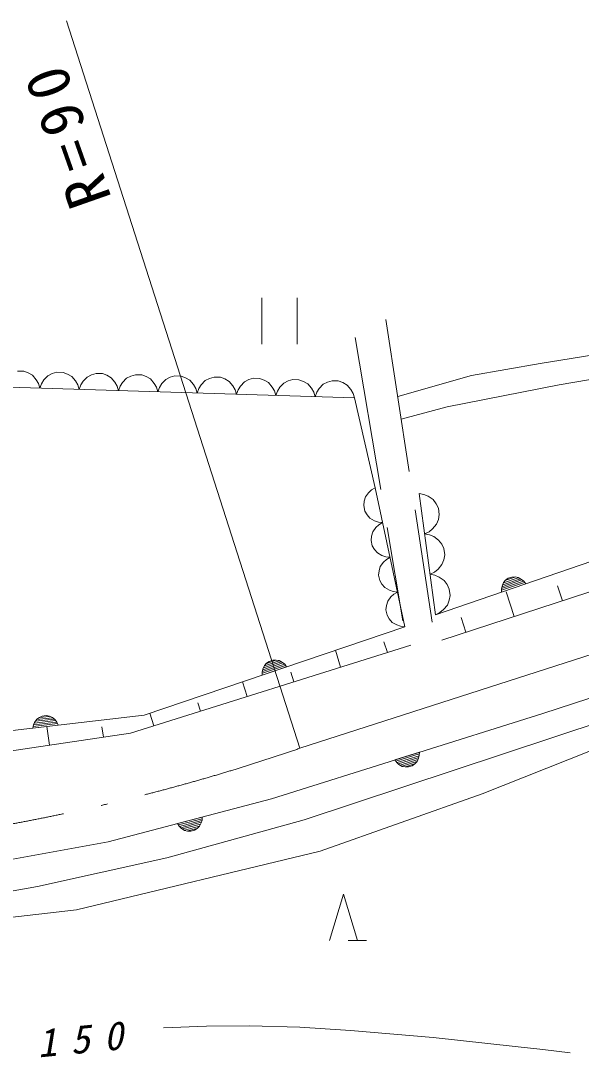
# Model space of a CAD drawing. Units: millimetres, scale not verified. Extents: x -625 to 708451, y -625 to 363079.
# Drawn here: x 326158 to 347977, y 272610 to 313000 of the extents above; entities that cross this region are included whole.
import ezdxf

# ---------------------------------------------------------------- set-up
doc = ezdxf.new("R2010")
doc.units = ezdxf.units.MM
doc.header["$LTSCALE"] = 1000
doc.linetypes.add('DASHED', pattern=[7.5, 6, -1.5])
doc.linetypes.add('LONG_DASHED_DOTTED', pattern=[15.25, 12, -1.5, 0.25, -1.5])
doc.layers.add('S-SUV', color=7, linetype='Continuous', lineweight=13)
doc.styles.add('ＭＳ ゴシック', font='')
doc.styles.get('ＭＳ ゴシック').set_extended_font_data('MS Gothic')

msp = doc.modelspace()

# ---------------------------------------------------------------- linework, layer by layer
at = {"layer": 'S-SUV'}
for p, q in [((327938, 313000), (337022, 284650)), ((335539, 302199), (335539, 300399)), ((336921, 300399), (336921, 302199)), ((378218, 300519), (342550, 288864)), ((326273, 299343), (326036, 299350)), ((326451, 299280), (326273, 299343)), ((327567, 299303), (327385, 299251)), ((327804, 299296), (327567, 299303)), ((327982, 299233), (327804, 299296)), ((346477, 286008), (387898, 299479)), ((326617, 299183), (326451, 299280)), ((326761, 299010), (326617, 299183)), ((326848, 298858), (326761, 299010)), ((327059, 299001), (326967, 298854)), ((327214, 299165), (327059, 299001)), ((327385, 299251), (327214, 299165)), ((328148, 299136), (327982, 299233)), ((328292, 298963), (328148, 299136)), ((328379, 298811), (328292, 298963)), ((328590, 298953), (328498, 298807)), ((328745, 299117), (328590, 298953)), ((328916, 299204), (328745, 299117)), ((329098, 299256), (328916, 299204)), ((329335, 299248), (329098, 299256)), ((329513, 299185), (329335, 299248)), ((329678, 299088), (329513, 299185)), ((329822, 298915), (329678, 299088)), ((329910, 298763), (329822, 298915)), ((330121, 298906), (330028, 298759)), ((330275, 299070), (330121, 298906)), ((330447, 299156), (330275, 299070)), ((330628, 299208), (330447, 299156)), ((330866, 299201), (330628, 299208)), ((331044, 299138), (330866, 299201)), ((331209, 299041), (331044, 299138)), ((331353, 298868), (331209, 299041)), ((331806, 299022), (331652, 298859)), ((331977, 299109), (331806, 299022)), ((332159, 299161), (331977, 299109)), ((332396, 299153), (332159, 299161)), ((332574, 299090), (332396, 299153)), ((332740, 298993), (332574, 299090)), ((332884, 298820), (332740, 298993)), ((333337, 298975), (333183, 298811)), ((333508, 299061), (333337, 298975)), ((333690, 299113), (333508, 299061)), ((333927, 299106), (333690, 299113)), ((334105, 299043), (333927, 299106)), ((334271, 298946), (334105, 299043)), ((334415, 298773), (334271, 298946)), ((334868, 298927), (334713, 298764)), ((335039, 299014), (334868, 298927)), ((335221, 299066), (335039, 299014)), ((335458, 299058), (335221, 299066)), ((335636, 298996), (335458, 299058)), ((335802, 298898), (335636, 298996)), ((335946, 298725), (335802, 298898)), ((336570, 298967), (336399, 298880)), ((336751, 299018), (336570, 298967)), ((336989, 299011), (336751, 299018)), ((337167, 298948), (336989, 299011)), ((337332, 298851), (337167, 298948)), ((338101, 298919), (337929, 298833)), ((338282, 298971), (338101, 298919)), ((338519, 298964), (338282, 298971)), ((338698, 298901), (338519, 298964)), ((338863, 298804), (338698, 298901)), ((322308, 298822), (339146, 298301)), ((326900, 298680), (326848, 298858)), ((326967, 298854), (326900, 298680)), ((328431, 298633), (328379, 298811)), ((328498, 298807), (328431, 298633)), ((329962, 298585), (329910, 298763)), ((330028, 298759), (329962, 298585)), ((331440, 298716), (331353, 298868)), ((331492, 298538), (331440, 298716)), ((331559, 298712), (331492, 298538)), ((331652, 298859), (331559, 298712)), ((332971, 298668), (332884, 298820)), ((333023, 298490), (332971, 298668)), ((333090, 298665), (333023, 298490)), ((333183, 298811), (333090, 298665)), ((334502, 298621), (334415, 298773)), ((334554, 298443), (334502, 298621)), ((334621, 298617), (334554, 298443)), ((334713, 298764), (334621, 298617)), ((336033, 298573), (335946, 298725)), ((336085, 298396), (336033, 298573)), ((336151, 298570), (336085, 298396)), ((336244, 298716), (336151, 298570)), ((336399, 298880), (336244, 298716)), ((337476, 298678), (337332, 298851)), ((337564, 298526), (337476, 298678)), ((337616, 298348), (337564, 298526)), ((337682, 298522), (337616, 298348)), ((337775, 298669), (337682, 298522)), ((337929, 298833), (337775, 298669)), ((339007, 298631), (338863, 298804)), ((339094, 298478), (339007, 298631)), ((339146, 298301), (339094, 298478)), ((339146, 298301), (339957, 294798)), ((339577, 294442), (339528, 294276)), ((339698, 294605), (339577, 294442)), ((339813, 294715), (339698, 294605)), ((339957, 294798), (339813, 294715)), ((341110, 289386), (339957, 294798)), ((341665, 294580), (342300, 289856)), ((341855, 294541), (341665, 294580)), ((342020, 294471), (341855, 294541)), ((342214, 294341), (342020, 294471)), ((339528, 294276), (339511, 294106)), ((339511, 294106), (339555, 293896)), ((342332, 294181), (342214, 294341)), ((342416, 294004), (342332, 294181)), ((339555, 293896), (339640, 293748)), ((339640, 293748), (339753, 293616)), ((342415, 293566), (342449, 293759)), ((342449, 293759), (342416, 294004)), ((339753, 293616), (339930, 293516)), ((339986, 293252), (339865, 293089)), ((339930, 293516), (340078, 293466)), ((340101, 293361), (339986, 293252)), ((340078, 293466), (340245, 293445)), ((340245, 293445), (340101, 293361)), ((342191, 293204), (342343, 293381)), ((342343, 293381), (342415, 293566)), ((339816, 292922), (339799, 292753)), ((339865, 293089), (339816, 292922)), ((341877, 293005), (342050, 293089)), ((342066, 292967), (341877, 293005)), ((342050, 293089), (342191, 293204)), ((342232, 292897), (342066, 292967)), ((342426, 292766), (342232, 292897)), ((339799, 292753), (339843, 292543)), ((339843, 292543), (339928, 292395)), ((342544, 292606), (342426, 292766)), ((342628, 292429), (342544, 292606)), ((342660, 292185), (342628, 292429)), ((339928, 292395), (340041, 292263)), ((340041, 292263), (340218, 292163)), ((340218, 292163), (340366, 292113)), ((340366, 292113), (340534, 292092)), ((340534, 292092), (340389, 292008)), ((342626, 291992), (342660, 292185)), ((340153, 291735), (340104, 291569)), ((340274, 291899), (340153, 291735)), ((340389, 292008), (340274, 291899)), ((342262, 291514), (342403, 291629)), ((342300, 289856), (348384, 291946)), ((342403, 291629), (342555, 291806)), ((342555, 291806), (342626, 291992)), ((340104, 291569), (340087, 291399)), ((340087, 291399), (340132, 291190)), ((342089, 291430), (342262, 291514)), ((342278, 291392), (342089, 291430)), ((342444, 291322), (342278, 291392)), ((342638, 291192), (342444, 291322)), ((344891, 290944), (345669, 291211)), ((345606, 291256), (344918, 291019)), ((344955, 291098), (345527, 291295)), ((345033, 291199), (345132, 291273)), ((345395, 291316), (345043, 291195)), ((345132, 291273), (345279, 291323)), ((345279, 291323), (345402, 291326)), ((345402, 291326), (345526, 291305)), ((345526, 291305), (345654, 291233)), ((345654, 291233), (345742, 291160)), ((340132, 291190), (340216, 291042)), ((340216, 291042), (340329, 290910)), ((340329, 290910), (340506, 290810)), ((340506, 290810), (340654, 290760)), ((342755, 291031), (342638, 291192)), ((342839, 290854), (342755, 291031)), ((342872, 290610), (342839, 290854)), ((345815, 291063), (344869, 290738)), ((344869, 290738), (344870, 290860)), ((344870, 290860), (344892, 290971)), ((344873, 290806), (345771, 291114)), ((345727, 291165), (344876, 290873)), ((344892, 290971), (344949, 291107)), ((344949, 291107), (345033, 291199)), ((345742, 291160), (345815, 291063)), ((347243, 290398), (347054, 290978)), ((340562, 290546), (340441, 290382)), ((340677, 290655), (340562, 290546)), ((340654, 290760), (340822, 290739)), ((340822, 290739), (340677, 290655)), ((342767, 290231), (342838, 290417)), ((342838, 290417), (342872, 290610)), ((345366, 289785), (345050, 290752)), ((340392, 290216), (340375, 290046)), ((340375, 290046), (340420, 289837)), ((340441, 290382), (340392, 290216)), ((342473, 289939), (342614, 290054)), ((342614, 290054), (342767, 290231)), ((337194, 281868), (361395, 289885)), ((340420, 289837), (340504, 289688)), ((340504, 289688), (340617, 289557)), ((342300, 289856), (342473, 289939)), ((343489, 289171), (343299, 289752)), ((330957, 285943), (341110, 289386)), ((340617, 289557), (340794, 289457)), ((340794, 289457), (340943, 289407)), ((340943, 289407), (341110, 289386)), ((340430, 288380), (340298, 288801)), ((341340, 288665), (330425, 285244)), ((338611, 287810), (338405, 288469)), ((336299, 288018), (335610, 287785)), ((335646, 287863), (336219, 288057)), ((335726, 287964), (335825, 288037)), ((336088, 288079), (335735, 287959)), ((335825, 288037), (335972, 288087)), ((335972, 288087), (336095, 288089)), ((336095, 288089), (336218, 288068)), ((336218, 288068), (336346, 287995)), ((336346, 287995), (336434, 287922)), ((336507, 287825), (335560, 287504)), ((335560, 287504), (335561, 287625)), ((335561, 287625), (335584, 287736)), ((335563, 287571), (336463, 287876)), ((336419, 287927), (335567, 287638)), ((335582, 287709), (336361, 287974)), ((335584, 287736), (335641, 287872)), ((335641, 287872), (335726, 287964)), ((336434, 287922), (336507, 287825)), ((336792, 287240), (336676, 287610)), ((334973, 286670), (334793, 287244)), ((333154, 286100), (333054, 286419)), ((331335, 285530), (331181, 286019)), ((335920, 282682), (346477, 286008)), ((315618, 284158), (330957, 285943)), ((326625, 285439), (326652, 285558)), ((326643, 285504), (327587, 285614)), ((326652, 285558), (326698, 285661)), ((327555, 285673), (326661, 285569)), ((326691, 285635), (327508, 285730)), ((326698, 285661), (326782, 285782)), ((327456, 285787), (326733, 285703)), ((326782, 285782), (326884, 285854)), ((326785, 285772), (327386, 285842)), ((326884, 285854), (326997, 285905)), ((327262, 285890), (326892, 285847)), ((326997, 285905), (327150, 285923)), ((327150, 285923), (327272, 285899)), ((327272, 285899), (327388, 285852)), ((327388, 285852), (327497, 285754)), ((327497, 285754), (327568, 285664)), ((327568, 285664), (327619, 285554)), ((330425, 285244), (319930, 283684)), ((327619, 285554), (326625, 285439)), ((327277, 284776), (327169, 285502)), ((329376, 285088), (329317, 285484)), ((340722, 284195), (341675, 284495)), ((341670, 284428), (340764, 284143)), ((340807, 284091), (341665, 284361)), ((341672, 284374), (341646, 284263)), ((341675, 284495), (341672, 284374)), ((344115, 282873), (348271, 284521)), ((340792, 284096), (340722, 284195)), ((340878, 284021), (340792, 284096)), ((341648, 284290), (340864, 284043)), ((341004, 283946), (340878, 284021)), ((340925, 283997), (341619, 284215)), ((341581, 284138), (341004, 283956)), ((341127, 283922), (341004, 283946)), ((341135, 283932), (341490, 284044)), ((341399, 283968), (341251, 283921)), ((341499, 284039), (341399, 283968)), ((341586, 284129), (341499, 284039)), ((341646, 284263), (341586, 284129)), ((341251, 283921), (341127, 283922)), ((337808, 280635), (344115, 282873)), ((329560, 281004), (335920, 282682)), ((332257, 281715), (333224, 281971)), ((333224, 281971), (333214, 281849)), ((331846, 280385), (337194, 281868)), ((332322, 281614), (332257, 281715)), ((333216, 281904), (332297, 281661)), ((332405, 281535), (332322, 281614)), ((332337, 281607), (333207, 281837)), ((333187, 281767), (332392, 281557)), ((332528, 281453), (332405, 281535)), ((332451, 281508), (333155, 281694)), ((333113, 281618), (332528, 281464)), ((332657, 281433), (333017, 281528)), ((333026, 281523), (332922, 281457)), ((333118, 281609), (333026, 281523)), ((333184, 281740), (333118, 281609)), ((333214, 281849), (333184, 281740)), ((332649, 281423), (332528, 281453)), ((332773, 281417), (332649, 281423)), ((332922, 281457), (332773, 281417)), ((321683, 279583), (329560, 281004)), ((326816, 279268), (331846, 280385)), ((328326, 278356), (337808, 280635)), ((322199, 278441), (326816, 279268)), ((338172, 277165), (338721, 278961)), ((338721, 278961), (339270, 277165)), ((319984, 277380), (328326, 278356)), ((338897, 277165), (339617, 277165)), ((331715, 273758), (333390, 273828)), ((333390, 273828), (335068, 273837)), ((335068, 273837), (337026, 273778)), ((337026, 273778), (338994, 273659)), ((338994, 273659), (342206, 273376)), ((342206, 273376), (345407, 273033)), ((345407, 273033), (346479, 272912)), ((346479, 272912), (347551, 272789))]:
    msp.add_line(p, q, dxfattribs=at)
at = {"layer": 'S-SUV', "linetype": 'DASHED'}
for p, q in [((340370, 301360), (342179, 289560)), ((339177, 300653), (341031, 289622)), ((351961, 300546), (346374, 299644)), ((346374, 299644), (343707, 299173)), ((347117, 298813), (351196, 299519)), ((343707, 299173), (340831, 298357)), ((342763, 297950), (347117, 298813)), ((340966, 297471), (342763, 297950))]:
    msp.add_line(p, q, dxfattribs=at)
at = {"layer": 'S-SUV', "linetype": 'LONG_DASHED_DOTTED'}
msp.add_line((337022, 284650), (379074, 298225), dxfattribs=at)
msp.add_arc((311915, 357352), 76915, 272.99976, 289.05142, dxfattribs=at)

# ---------------------------------------------------------------- texts
at = {"layer": 'S-SUV', "attachment_point": 7, "style": 'ＭＳ ゴシック'}
for s, insert, char_height, rotation in [('\\T1.3;R=90', (329732, 306090), 1686, 109.4), ('\\T1.73;\\Q15;150', (326845, 272583), 1100, 5.6)]:
    msp.add_mtext(s, dxfattribs=dict(at, insert=insert, char_height=char_height, rotation=rotation))

doc.saveas('drawing.dxf')
